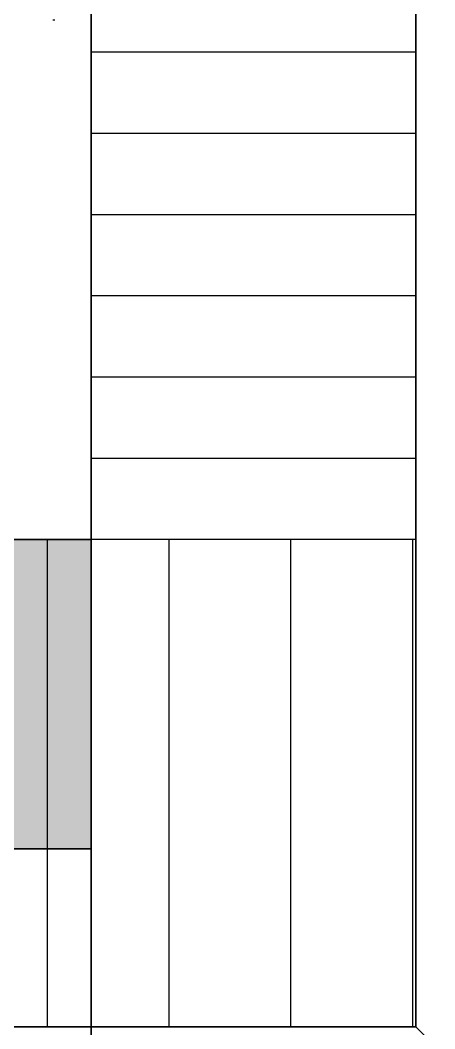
# Model space of a CAD drawing. Header units: centimetres. Extents: x 0.3 to 84.3, y 0.3 to 59.7.
# Drawn here: x 62.683 to 62.898, y 11.471 to 11.993 of the extents above; entities that cross this region are included whole.
import ezdxf

# ---------------------------------------------------------------- set-up
doc = ezdxf.new("R2010")
doc.units = ezdxf.units.CM
for name, pattern in [('AUSGEZOGEN', [0]), ('KURZGESTRICHELT', [0.25, 0.15, -0.1]), ('PHANTOM', [63.5, 31.75, -6.35, 6.35, -6.35, 6.35, -6.35]), ('VERDECKT', [9.525, 6.35, -3.175])]:
    doc.linetypes.add(name, pattern=pattern)
for name, color, linetype, lineweight in [('Allgemein', 7, 'AUSGEZOGEN', 35), ('Beton verdeckt vorne', 7, 'KURZGESTRICHELT', 25), ('Bodenplatte', 7, 'AUSGEZOGEN', 35), ('Decke', 7, 'AUSGEZOGEN', 35), ('Fenster', 7, 'AUSGEZOGEN', 35), ('Wand Mauerwerk tragend', 7, 'AUSGEZOGEN', 35)]:
    doc.layers.add(name, color=color, linetype=linetype, lineweight=lineweight)

msp = doc.modelspace()

# ---------------------------------------------------------------- hatches: boundary and pattern name
at = {"layer": 'Bodenplatte', "linetype": 'AUSGEZOGEN', "lineweight": 25, "true_color": 0xe0ffe0}
msp.add_hatch(color=254, dxfattribs=at).paths.add_polyline_path([(31.66, 16.114), (31.66, 15.954), (47.44, 15.954), (47.44, 11.564), (62.72, 11.564), (62.72, 11.724), (47.6, 11.724), (47.6, 16.114)])

# ---------------------------------------------------------------- linework, layer by layer
at = {"layer": 'Allgemein', "color": 7, "linetype": 'AUSGEZOGEN', "lineweight": 35}
msp.add_line((62.888, 11.472), (62.4454, 11.472), dxfattribs=at)
at = {"layer": 'Beton verdeckt vorne', "color": 7, "linetype": 'VERDECKT', "lineweight": 25}
msp.add_line((62.72, 11.044), (62.72, 11.564), dxfattribs=at)
at = {"layer": 'Bodenplatte', "color": 92, "linetype": 'VERDECKT', "lineweight": 35, "true_color": 0x00c600}
for p, q in [((62.72, 15.818), (62.72, 11.044)), ((47.6, 11.724), (62.72, 11.724)), ((47.44, 11.564), (62.72, 11.564))]:
    msp.add_line(p, q, dxfattribs=at)
at = {"layer": 'Decke', "color": 96, "linetype": 'PHANTOM', "lineweight": 35, "true_color": 0x006e00}
for p, q in [((62.72, 15.818), (62.72, 11.564)), ((47.6, 11.724), (62.72, 11.724)), ((62.72, 11.564), (47.44, 11.564)), ((62.72, 11.564), (62.72, 11.044))]:
    msp.add_line(p, q, dxfattribs=at)
at = {"layer": 'Fenster', "color": 7, "linetype": 'AUSGEZOGEN', "lineweight": 25}
msp.add_line((62.7012, 11.9926), (62.70015, 11.9926), dxfattribs=at)
at = {"layer": 'Wand Mauerwerk tragend', "color": 7, "linetype": 'AUSGEZOGEN', "lineweight": 35}
for p, q in [((62.72, 11.9986), (62.72, 11.724)), ((62.888, 11.9986), (62.888, 11.724)), ((62.888, 11.724), (62.888, 11.9986)), ((62.72, 11.724), (62.4454, 11.724)), ((62.888, 11.724), (62.888, 11.472)), ((62.888, 11.472), (62.888, 11.724)), ((62.4454, 11.472), (62.888, 11.472)), ((62.888, 11.472), (63.052, 11.308))]:
    msp.add_line(p, q, dxfattribs=at)
at = {"layer": 'Wand Mauerwerk tragend', "color": 7, "linetype": 'AUSGEZOGEN', "lineweight": 25}
for p, q in [((62.6974, 11.472), (62.6974, 11.724)), ((62.6974, 11.724), (62.6974, 11.724)), ((62.6974, 11.472), (62.6974, 11.724)), ((62.6974, 11.724), (62.6974, 11.724)), ((62.7604, 11.472), (62.7604, 11.724)), ((62.7604, 11.724), (62.7604, 11.724)), ((62.8234, 11.472), (62.8234, 11.724)), ((62.8234, 11.724), (62.8234, 11.724)), ((62.8864, 11.472), (62.8864, 11.724)), ((62.8864, 11.724), (62.8864, 11.724))]:
    msp.add_line(p, q, dxfattribs=at)
for points in [[(62.888, 11.976), (62.72, 11.976), (62.72, 11.976)], [(62.888, 11.934), (62.888, 11.934), (62.72, 11.934), (62.72, 11.934)], [(62.888, 11.892), (62.888, 11.892), (62.72, 11.892), (62.72, 11.892)], [(62.888, 11.892), (62.888, 11.892), (62.72, 11.892), (62.72, 11.892)], [(62.888, 11.85), (62.888, 11.85), (62.72, 11.85), (62.72, 11.85)], [(62.888, 11.808), (62.888, 11.808), (62.72, 11.808)], [(62.888, 11.766), (62.888, 11.766), (62.72, 11.766)], [(62.888, 11.724), (62.888, 11.724), (62.888, 11.724), (62.72, 11.724)]]:
    msp.add_lwpolyline(points, dxfattribs=at)

doc.saveas('drawing.dxf')
